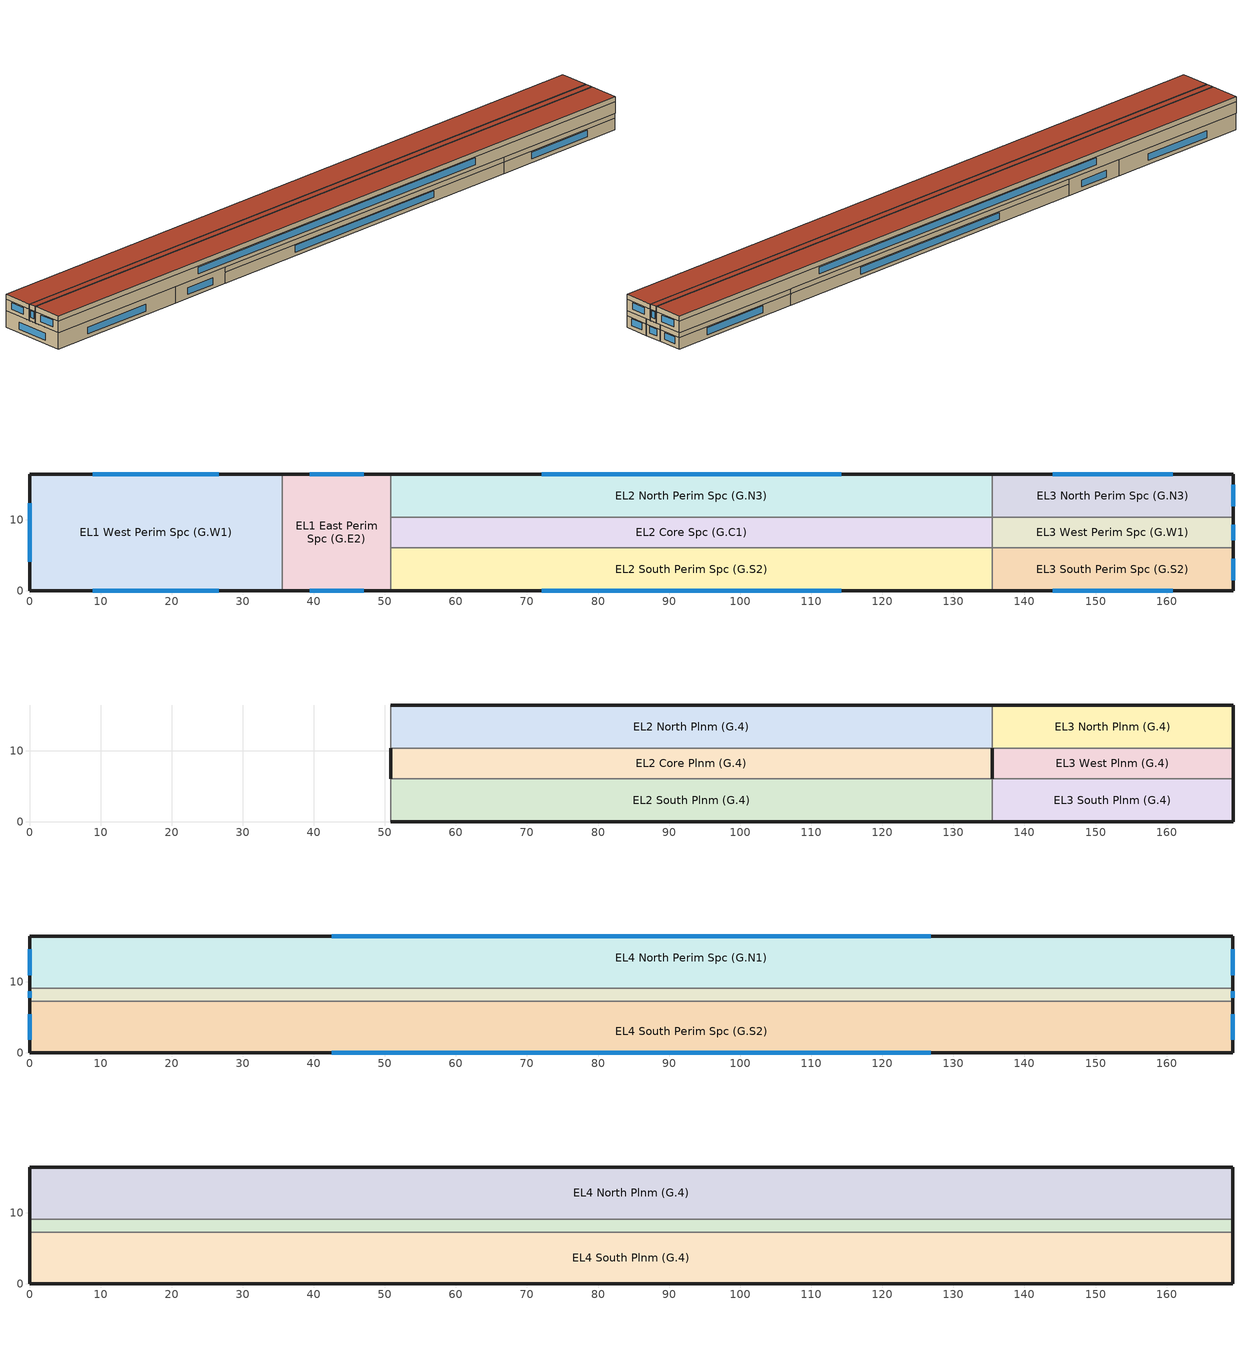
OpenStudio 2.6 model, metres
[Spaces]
EL1 West Perim Spc (G.W1)
 floor ground: 35.58,16.44 35.58,0 0,0 0,16.44 z0
 wall outside: 35.58,16.44 0,16.44 0,0 35.58,0 z0:3.96
 wall to EL1 East Perim Spc (G.E2): 35.58,0 35.58,16.44 z0:3.96
 window: 8.93,0 26.65,0 / 26.65,16.44 8.93,16.44 / 0,12.32 0,4.13 z0.91:2.51
EL1 East Perim Spc (G.E2)
 floor ground: 50.83,16.44 50.83,0 35.58,0 35.58,16.44 z0
 wall outside: 50.83,16.44 35.58,16.44 / 35.58,0 50.83,0 z0:3.96
 wall to EL2 North Perim Spc (G.N3): 50.83,10.36 50.83,16.44 z0:2.74
 wall to EL2 Core Spc (G.C1): 50.83,6.08 50.83,10.36 z0:2.74
 wall to EL2 North Plnm (G.4): 50.83,10.36 50.83,16.44 z2.74:3.96
 wall to EL2 South Perim Spc (G.S2): 50.83,0 50.83,6.08 z0:2.74
 wall to EL2 Core Plnm (G.4): 50.83,6.08 50.83,10.36 z2.74:3.96
 wall to EL2 South Plnm (G.4): 50.83,0 50.83,6.08 z2.74:3.96
 window: 47,16.44 39.4,16.44 / 39.4,0 47,0 z0.91:2.51
EL2 Core Spc (G.C1)
 floor ground: 135.45,10.36 135.45,6.08 50.83,6.08 50.83,10.36 z0
 wall to EL2 South Perim Spc (G.S2): 50.83,6.08 135.45,6.08 z0:2.74
 wall to EL3 West Perim Spc (G.W1): 135.45,6.08 135.45,10.36 z0:2.74
 wall to EL2 North Perim Spc (G.N3): 135.45,10.36 50.83,10.36 z0:2.74
EL2 South Perim Spc (G.S2)
 floor ground: 135.45,6.08 135.45,-0.01 50.83,-0.01 50.83,6.08 z0
 wall outside: 50.83,-0.01 135.45,-0.01 z0:2.74
 wall to EL3 South Perim Spc (G.S2): 135.45,-0.01 135.45,6.08 z0:2.74
 window: 72.06,-0.01 114.22,-0.01 z0.91:2.51
EL2 North Perim Spc (G.N3)
 floor ground: 135.45,16.45 135.45,10.36 50.83,10.36 50.83,16.45 z0
 wall outside: 135.45,16.45 50.83,16.45 z0:2.74
 wall to EL3 North Perim Spc (G.N3): 135.45,10.36 135.45,16.44 z0:2.74
 window: 114.22,16.45 72.06,16.45 z0.91:2.51
EL3 West Perim Spc (G.W1)
 floor ground: 169.35,10.36 169.35,6.08 135.45,6.08 135.45,10.36 z0
 wall outside: 169.35,6.08 169.35,10.36 z0:2.74
 wall to EL3 South Perim Spc (G.S2): 135.45,6.08 169.35,6.08 z0:2.74
 wall to EL3 North Perim Spc (G.N3): 169.35,10.36 135.45,10.36 z0:2.74
 window: 169.35,7.16 169.35,9.29 z0.91:2.51
EL3 South Perim Spc (G.S2)
 floor ground: 169.35,6.08 169.35,0 135.45,0 135.45,6.08 z0
 wall outside: 135.45,0 169.35,0 169.35,6.08 z0:2.74
 window: 143.96,0 160.84,0 / 169.35,1.53 169.35,4.56 z0.91:2.51
EL3 North Perim Spc (G.N3)
 floor ground: 169.35,16.44 169.35,10.36 135.45,10.36 135.45,16.44 z0
 wall outside: 169.35,10.36 169.35,16.44 135.45,16.44 z0:2.74
 window: 160.84,16.44 143.96,16.44 / 169.35,11.89 169.35,14.92 z0.91:2.51
EL2 Core Plnm (G.4)
 floor to EL2 Core Spc (G.C1): 135.45,10.36 135.45,6.08 50.83,6.08 50.83,10.36 z2.74
 wall outside: 135.45,6.08 135.45,10.35 / 50.83,10.35 50.83,6.08 z2.74:3.96
 wall to EL2 South Plnm (G.4): 50.83,6.08 135.45,6.08 z2.74:3.96
 wall to EL2 North Plnm (G.4): 135.45,10.36 50.83,10.36 z2.74:3.96
EL2 South Plnm (G.4)
 floor to EL2 South Perim Spc (G.S2): 135.45,6.08 135.45,-0.01 50.83,-0.01 50.83,6.08 z2.74
 wall outside: 50.83,-0.01 135.45,-0.01 z2.74:3.96
 wall to EL3 South Plnm (G.4): 135.45,-0.01 135.45,6.08 z2.74:3.96
EL2 North Plnm (G.4)
 floor to EL2 North Perim Spc (G.N3): 135.45,16.45 135.45,10.36 50.83,10.36 50.83,16.45 z2.74
 wall outside: 135.45,16.45 50.83,16.45 z2.74:3.96
 wall to EL3 North Plnm (G.4): 135.45,10.36 135.45,16.45 z2.74:3.96
EL3 West Plnm (G.4)
 floor to EL3 West Perim Spc (G.W1): 169.35,10.36 169.35,6.08 135.45,6.08 135.45,10.36 z2.74
 wall outside: 169.35,6.08 169.35,10.36 / 135.45,10.35 135.45,6.08 z2.74:3.96
 wall to EL3 South Plnm (G.4): 135.45,6.08 169.35,6.08 z2.74:3.96
 wall to EL3 North Plnm (G.4): 169.35,10.36 135.45,10.36 z2.74:3.96
EL3 South Plnm (G.4)
 floor to EL3 South Perim Spc (G.S2): 169.35,6.08 169.35,0 135.45,0 135.45,6.08 z2.74
 wall outside: 135.45,0 169.35,0 169.35,6.08 z2.74:3.96
EL3 North Plnm (G.4)
 floor to EL3 North Perim Spc (G.N3): 169.35,16.44 169.35,10.36 135.45,10.36 135.45,16.44 z2.74
 wall outside: 169.35,10.36 169.35,16.44 135.45,16.44 z2.74:3.96
EL4 North Perim Spc (G.N1)
 floor to EL1 West Perim Spc (G.W1): 35.58,16.44 35.58,9.13 0,9.13 0,16.44 z3.96
 floor to EL1 East Perim Spc (G.E2): 50.83,16.44 50.83,9.13 35.58,9.13 35.58,16.44 z3.96
 floor to EL2 North Plnm (G.4): 135.45,16.45 135.45,10.36 50.83,10.36 50.83,16.45 z3.96
 floor to EL2 Core Plnm (G.4): 50.83,10.36 135.45,10.35 135.45,9.13 50.83,9.13 z3.96
 floor to EL3 West Plnm (G.4): 169.35,10.36 169.35,9.13 135.45,9.13 135.45,10.36 z3.96
 floor to EL3 North Plnm (G.4): 169.35,16.45 169.35,10.36 135.45,10.36 135.45,16.45 z3.96
 wall outside: 169.35,9.13 169.35,16.45 0,16.45 0,9.13 z3.96:6.71
 wall to EL4 Core Spc (G.C3): 0,9.13 169.35,9.13 z3.96:6.71
 window: 126.85,16.45 42.5,16.45 / 0,14.61 0,10.97 / 169.35,10.97 169.35,14.61 z4.88:6.47
EL4 Core Spc (G.C3)
 floor to EL1 West Perim Spc (G.W1): 35.58,9.13 35.58,7.3 0,7.3 0,9.13 z3.96
 floor to EL1 East Perim Spc (G.E2): 50.83,9.13 50.83,7.3 35.58,7.3 35.58,9.13 z3.96
 floor to EL2 Core Plnm (G.4): 135.45,9.13 135.45,7.3 50.83,7.3 50.83,9.13 z3.96
 floor to EL3 West Plnm (G.4): 169.35,9.13 169.35,7.3 135.45,7.3 135.45,9.13 z3.96
 wall outside: 169.35,7.3 169.35,9.13 / 0,9.13 0,7.3 z3.96:6.71
 wall to EL4 South Perim Spc (G.S2): 0,7.3 169.35,7.3 z3.96:6.71
 window: 169.35,7.76 169.35,8.67 / 0,8.67 0,7.76 z4.88:6.47
EL4 South Perim Spc (G.S2)
 floor to EL1 West Perim Spc (G.W1): 35.58,7.3 35.58,-0.01 0,-0.01 0,7.3 z3.96
 floor to EL1 East Perim Spc (G.E2): 50.83,7.3 50.83,-0.01 35.58,-0.01 35.58,7.3 z3.96
 floor to EL2 Core Plnm (G.4): 135.45,7.3 135.45,6.08 50.83,6.08 50.83,7.3 z3.96
 floor to EL2 South Plnm (G.4): 135.45,6.08 135.45,-0.01 50.83,-0.01 50.83,6.08 z3.96
 floor to EL3 West Plnm (G.4): 169.35,7.3 169.35,6.08 135.45,6.08 135.45,7.3 z3.96
 floor to EL3 South Plnm (G.4): 169.35,6.08 169.35,-0.01 135.45,-0.01 135.45,6.08 z3.96
 wall outside: 0,7.3 0,-0.01 169.35,-0.01 169.35,7.3 z3.96:6.71
 window: 42.5,-0.01 126.85,-0.01 / 169.35,1.83 169.35,5.47 / 0,5.47 0,1.83 z4.88:6.47
EL4 North Plnm (G.4)
 floor to EL4 North Perim Spc (G.N1): 169.35,16.45 169.35,9.13 0,9.13 0,16.45 z6.71
 wall outside: 169.35,9.13 169.35,16.45 0,16.45 0,9.13 z6.71:7.92
 wall to EL4 Core Plnm (G.4): 0,9.13 169.35,9.13 z6.71:7.92
 roof outside: 169.35,9.13 169.35,16.45 0,16.45 0,9.13 z7.92
EL4 South Plnm (G.4)
 floor to EL4 South Perim Spc (G.S2): 169.35,7.3 169.35,-0.01 0,-0.01 0,7.3 z6.71
 wall outside: 0,7.3 0,-0.01 169.35,-0.01 169.35,7.3 z6.71:7.92
 wall to EL4 Core Plnm (G.4): 169.35,7.3 0,7.3 z6.71:7.92
 roof outside: 169.35,-0.01 169.35,7.3 0,7.3 0,-0.01 z7.92
EL4 Core Plnm (G.4)
 floor to EL4 Core Spc (G.C3): 169.35,9.13 169.35,7.3 0,7.3 0,9.13 z6.71
 wall outside: 169.35,7.3 169.35,9.13 / 0,9.13 0,7.3 z6.71:7.92
 roof outside: 169.35,7.3 169.35,9.13 0,9.13 0,7.3 z7.92
[Building]
DEER_Nrs: Standards Number of Stories=4; Standards Number of Above Ground Stories=4
[Site]
Site 1
[ClimateZones]
Climate Zone Institution Name 2=CEC; Climate Zone Document Name 2=California Climate Zone Descriptions; Climate Zone Document Year 2=1995
[BuildingStory]
EL1 Ground Flr; EL2 Ground Flr; EL3 Ground Flr; EL4 Ground Flr
[Space]
Name | Space Type | Building Story | Thermal Zone | Part of Total Floor Area
EL1 West Perim Spc (G.W1) | Dining | EL1 Ground Flr | EL1 West Perim Spc (G.W1) ZN
EL1 East Perim Spc (G.E2) | Kitchen | EL1 Ground Flr | EL1 East Perim Spc (G.E2) ZN
EL2 Core Spc (G.C1) | OfficeGeneral | EL2 Ground Flr | EL2 Core Spc (G.C1) ZN
EL2 South Perim Spc (G.S2) | OfficeGeneral | EL2 Ground Flr | EL2 South Perim Spc (G.S2) ZN
EL2 North Perim Spc (G.N3) | OfficeGeneral | EL2 Ground Flr | EL2 North Perim Spc (G.N3) ZN
EL2 South Plnm (G.4) | Plenum | EL2 Ground Flr | EL2 South Plnm (G.4) ZN | No
EL2 North Plnm (G.4) | Plenum | EL2 Ground Flr | EL2 North Plnm (G.4) ZN | No
EL2 Core Plnm (G.4) | Plenum | EL2 Ground Flr | EL2 Core Plnm (G.4) ZN | No
EL3 West Perim Spc (G.W1) | OfficeGeneral | EL3 Ground Flr | EL3 West Perim Spc (G.W1) ZN
EL3 South Perim Spc (G.S2) | OfficeGeneral | EL3 Ground Flr | EL3 South Perim Spc (G.S2) ZN
EL3 North Perim Spc (G.N3) | OfficeGeneral | EL3 Ground Flr | EL3 North Perim Spc (G.N3) ZN
EL3 West Plnm (G.4) | Plenum | EL3 Ground Flr | EL3 West Plnm (G.4) ZN | No
EL3 South Plnm (G.4) | Plenum | EL3 Ground Flr | EL3 South Plnm (G.4) ZN | No
EL3 North Plnm (G.4) | Plenum | EL3 Ground Flr | EL3 North Plnm (G.4) ZN | No
EL4 North Perim Spc (G.N1) | PatientRoom | EL4 Ground Flr | EL4 North Perim Spc (G.N1) ZN
EL4 South Perim Spc (G.S2) | PatientRoom | EL4 Ground Flr | EL4 South Perim Spc (G.S2) ZN
EL4 Core Spc (G.C3) | CorridorStairway | EL4 Ground Flr | EL4 Core Spc (G.C3) ZN
EL4 North Plnm (G.4) | Plenum | EL4 Ground Flr | EL4 North Plnm (G.4) ZN | No
EL4 South Plnm (G.4) | Plenum | EL4 Ground Flr | EL4 South Plnm (G.4) ZN | No
EL4 Core Plnm (G.4) | Plenum | EL4 Ground Flr | EL4 Core Plnm (G.4) ZN | No
[SpaceType] Standards Building Type=Nrs
Name | Standards Space Type
CorridorStairway | CorridorStairway
Dining | Dining
Kitchen | Kitchen
OfficeGeneral | OfficeGeneral
PatientRoom | PatientRoom
Plenum | Plenum
[ThermalZone] Use Ideal Air Loads=No
EL2 North Perim Spc (G.N3) ZN; EL1 West Perim Spc (G.W1) ZN; EL1 East Perim Spc (G.E2) ZN; EL3 West Perim Spc (G.W1) ZN; EL2 Core Spc (G.C1) ZN; EL2 North Plnm (G.4) ZN; EL2 South Perim Spc (G.S2) ZN; EL2 Core Plnm (G.4) ZN; EL2 South Plnm (G.4) ZN; EL3 South Perim Spc (G.S2) ZN; EL3 North Perim Spc (G.N3) ZN; EL3 West Plnm (G.4) ZN; EL3 South Plnm (G.4) ZN; EL3 North Plnm (G.4) ZN; EL4 North Perim Spc (G.N1) ZN; EL4 South Perim Spc (G.S2) ZN; EL4 Core Spc (G.C3) ZN; EL4 North Plnm (G.4) ZN; EL4 South Plnm (G.4) ZN; EL4 Core Plnm (G.4) ZN
[Sizing:Zone] Zone Cooling Design Supply Air Temperature Input Method=SupplyAirTemperature; Zone Cooling Design Supply Air Temperature {C}=14; Zone Cooling Design Supply Air Temperature Difference {deltaC}=11.11; Zone Heating Design Supply Air Temperature Input Method=SupplyAirTemperature; Zone Heating Design Supply Air Temperature {C}=40; Zone Heating Design Supply Air Temperature Difference {deltaC}=11.11; Zone Cooling Design Supply Air Humidity Ratio {kg-H2O/kg-air}=0.0085; Zone Heating Design Supply Air Humidity Ratio {kg-H2O/kg-air}=0.008; Cooling Design Air Flow Method=DesignDay; Heating Design Air Flow Method=DesignDay; Account for Dedicated Outdoor Air System=No; Dedicated Outdoor Air System Control Strategy=NeutralSupplyAir; Dedicated Outdoor Air Low Setpoint Temperature for Design {C}=autosize; Dedicated Outdoor Air High Setpoint Temperature for Design {C}=autosize
EL2 North Perim Spc (G.N3) ZN; EL1 West Perim Spc (G.W1) ZN; EL1 East Perim Spc (G.E2) ZN; EL3 West Perim Spc (G.W1) ZN; EL2 Core Spc (G.C1) ZN; EL2 North Plnm (G.4) ZN; EL2 South Perim Spc (G.S2) ZN; EL2 Core Plnm (G.4) ZN; EL2 South Plnm (G.4) ZN; EL3 South Perim Spc (G.S2) ZN; EL3 North Perim Spc (G.N3) ZN; EL3 West Plnm (G.4) ZN; EL3 South Plnm (G.4) ZN; EL3 North Plnm (G.4) ZN; EL4 North Perim Spc (G.N1) ZN; EL4 South Perim Spc (G.S2) ZN; EL4 Core Spc (G.C3) ZN; EL4 North Plnm (G.4) ZN; EL4 South Plnm (G.4) ZN; EL4 Core Plnm (G.4) ZN
